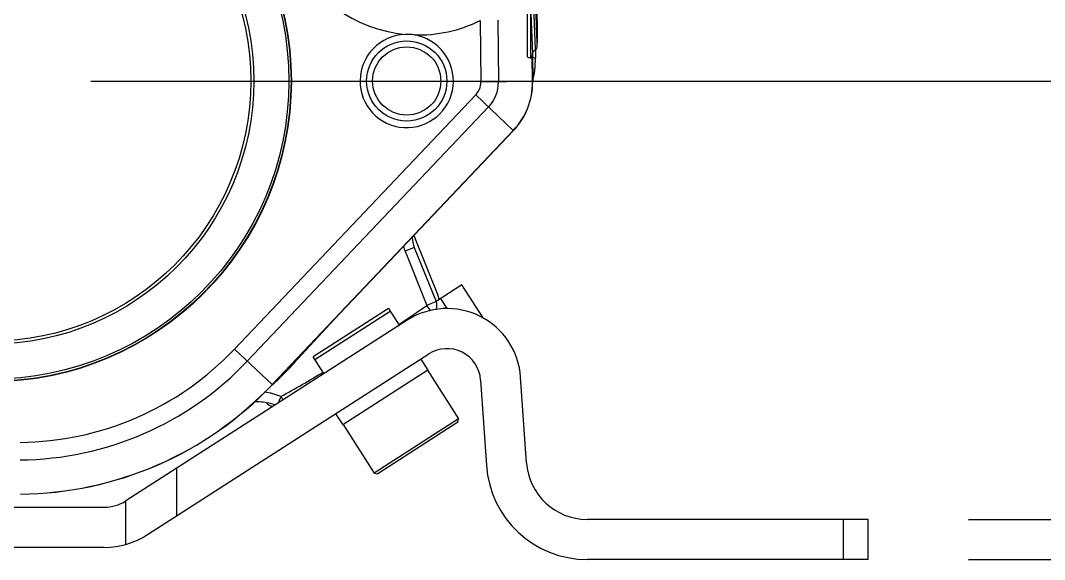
# Model space of a CAD drawing. Header units: millimetres. Extents: x -6 to 705, y -10 to 538.
# Drawn here: x 517.23 to 537.64, y 285.08 to 295.83 of the extents above; entities that cross this region are included whole.
import ezdxf

# ---------------------------------------------------------------- set-up
doc = ezdxf.new("R2010")
doc.units = ezdxf.units.MM
doc.linetypes.add('HIDDEN', pattern=[9.525, 6.35, -3.175])
for name, color, linetype in [('02___PRT_ALL_AXES', 7, 'Continuous'), ('3_ALL_AXES', 7, 'Continuous'), ('7_ALL_FEATURES', 7, 'Continuous'), ('DEFAULT_2', 8, 'HIDDEN')]:
    doc.layers.add(name, color=color, linetype=linetype)
doc.layers.add('\\M+5B1EA\\M+5D7A2\\M+5B2E3', color=7, linetype='Continuous', lineweight=25)

msp = doc.modelspace()

# ---------------------------------------------------------------- linework, layer by layer
at = {"color": 0, "linetype": 'Continuous', "lineweight": -3}
for p, q in [((527.33, 298.535), (527.33, 295.106)), ((527.51, 297.716), (527.531, 295.386)), ((527.497, 295.249), (527.45, 296.458)), ((527.531, 295.386), (527.488, 296.506)), ((527.388, 296.377), (527.434, 295.168)), ((527.396, 296.249), (527.396, 295.08)), ((526.396, 295.833), (526.406, 294.605)), ((526.746, 295.836), (526.756, 294.608)), ((527.496, 295.249), (527.496, 295.08)), ((527.33, 295.106), (527.396, 295.08)), ((527.437, 294.614), (527.433, 295.135)), ((527.434, 295.168), (527.435, 295.173)), ((527.435, 295.173), (527.441, 295.191)), ((527.436, 295.104), (527.496, 295.08)), ((527.441, 295.191), (527.447, 295.203)), ((527.437, 294.614), (526.406, 294.605)), ((526.306, 294.349), (521.496, 289.28)), ((527.054, 293.639), (526.306, 294.349)), ((526.56, 294.108), (521.75, 289.039)), ((527.054, 293.639), (522.244, 288.571)), ((525.069, 291.548), (525.551, 290.355)), ((525.08, 291.306), (524.895, 291.232)), ((524.895, 291.232), (525.331, 290.152)), ((525.08, 291.306), (525.517, 290.227)), ((526.029, 290.558), (525.516, 290.228)), ((526.452, 289.9), (526.029, 290.558)), ((525.517, 290.227), (525.331, 290.152)), ((525.402, 290.05), (525.331, 290.152)), ((525.735, 290.092), (525.609, 290.288)), ((522.681, 288.999), (523.641, 290.04)), ((524.563, 290.091), (523.063, 289.127)), ((523.096, 289.075), (524.596, 290.039)), ((524.563, 290.091), (524.779, 289.755)), ((524.936, 289.856), (519.331, 286.253)), ((519.764, 285.58), (525.368, 289.183)), ((522.244, 288.571), (521.496, 289.28)), ((523.279, 288.791), (523.063, 289.127)), ((522.681, 288.999), (522.664, 289.014)), ((527.317, 287.014), (527.2, 288.718)), ((522.236, 288.552), (522.249, 288.564)), ((526.402, 288.663), (526.519, 286.959)), ((522.37, 288.206), (522.407, 288.297)), ((522.407, 288.297), (522.423, 288.333)), ((522.46, 288.266), (522.423, 288.333)), ((520.345, 285.954), (520.345, 286.905)), ((519.33, 285.385), (519.33, 286.253)), ((509.433, 286.126), (518.899, 286.126)), ((534.129, 285.883), (528.528, 285.883)), ((533.629, 285.883), (533.629, 285.083)), ((534.129, 285.083), (534.129, 285.883)), ((518.899, 285.326), (509.433, 285.326)), ((534.129, 285.083), (528.528, 285.083))]:
    msp.add_line(p, q, dxfattribs=at)
for centre, radius in [((516.629, 294.626), 6), ((516.629, 294.626), 5.993), ((516.629, 294.626), 5.95), ((516.629, 294.626), 5.25), ((516.629, 294.626), 5.19), ((524.929, 294.626), 0.68)]:
    msp.add_circle(centre, radius, dxfattribs=at)
for centre, radius, start, end in [((525.158, 298.335), 2.791, 142.3518, 264.6482), ((525.158, 298.335), 2.791, 268.295, 296.3283), ((524.929, 294.626), 0.93, 91.9514, 80.9918), ((524.929, 294.624), 0.932, 81.0043, 91.9389), ((527.845, 295.138), 0.413, 175.8706, 180.4911), ((526.04, 294.601), 0.367, 316.5, 0.5), ((526.04, 294.601), 0.717, 316.5, 0.5), ((526.04, 294.601), 1.398, 316.5, 0.5), ((525.636, 291.531), 0.799, 194.5455, 201.9998), ((525.641, 291.532), 0.604, 182.5144, 201.9318), ((504.629, 320.026), 36.347, 303.6497, 304.7208), ((525.331, 290.152), 0.2, 336.2082, 21.9558), ((525.268, 290.242), 0.305, 3.9756, 8.7393), ((525.732, 288.617), 1.472, 3.9158, 122.7322), ((525.732, 288.617), 0.672, 3.9158, 122.7322), ((517.168, 293.387), 5.967, 270.5, 316.5), ((517.168, 293.387), 6.317, 270.5, 316.5), ((516.726, 294.489), 8.101, 314.3935, 317.3249), ((516.727, 294.488), 8.099, 312.9928, 314.3931), ((504.629, 320.026), 36.347, 299.311, 300.8406), ((517.168, 293.387), 6.998, 270.5, 316.5), ((521.959, 287.222), 1.204, 67.3539, 83.8016), ((521.96, 287.221), 1.005, 77.3961, 94.3059), ((521.96, 287.225), 1.001, 69.8974, 77.3379), ((528.528, 287.097), 2.013, 183.9158, 270), ((528.528, 287.097), 1.213, 183.9158, 270), ((518.899, 286.926), 0.8, 270, 302.7024), ((518.899, 286.926), 1.6, 270, 302.7322)]:
    msp.add_arc(centre, radius, start, end, dxfattribs=at)
for centre, major_axis, ratio, start_param, end_param in [((527.497, 294.709), (-0.034, -0.68), 0.00601, 2.644608, 3.039278), ((525.496, 295.08), (1.863, -0.728), 0.999824, 6.414181, 6.655535)]:
    msp.add_ellipse(centre, major_axis=major_axis, ratio=ratio, start_param=start_param, end_param=end_param, dxfattribs=at)
for points, knots in [([(527.447, 295.203), (527.452, 295.213), (527.467, 295.232), (527.486, 295.244), (527.497, 295.249)], [0, 0, 0, 0, 0.495972, 1, 1, 1, 1]), ([(527.497, 295.249), (527.502, 295.252), (527.52, 295.267), (527.528, 295.291), (527.528, 295.307)], [0, 0, 0, 0, 0.285862, 1, 1, 1, 1])]:
    msp.add_open_spline(points, degree=3, knots=knots, dxfattribs=at)
for points in [[(525.569, 290.289), (525.566, 290.312), (525.56, 290.334), (525.551, 290.355)], [(522.126, 288.215), (522.16, 288.177), (522.206, 288.147), (522.255, 288.131)]]:
    msp.add_open_spline(points, degree=3, dxfattribs=at)
at = {"layer": '02___PRT_ALL_AXES', "color": 0, "linetype": 'Continuous', "lineweight": -3}
for p, q in [((527.435, 295.173), (527.44, 294.614)), ((527.055, 293.638), (522.245, 288.569))]:
    msp.add_line(p, q, dxfattribs=at)
for centre, radius, start, end in [((526.04, 294.601), 1.4, 316.5, 0.5), ((517.168, 293.387), 7, 270.5, 316.5)]:
    msp.add_arc(centre, radius, start, end, dxfattribs=at)
at = {"layer": '3_ALL_AXES', "color": 0, "linetype": 'Continuous', "lineweight": -3}
for p, q in [((525.21, 289.081), (525.351, 288.862)), ((525.342, 288.857), (525.964, 287.89)), ((523.511, 287.989), (523.652, 287.77)), ((523.66, 287.775), (524.282, 286.808))]:
    msp.add_line(p, q, dxfattribs=at)
at = {"layer": '7_ALL_FEATURES', "color": 0, "linetype": 'Continuous', "lineweight": -3}
for p, q in [((525.351, 288.862), (523.652, 287.77)), ((525.342, 288.857), (525.964, 287.89)), ((525.964, 287.89), (524.282, 286.808)), ((525.949, 287.82), (525.964, 287.89)), ((523.66, 287.775), (524.282, 286.808)), ((525.949, 287.82), (524.351, 286.793)), ((524.282, 286.808), (524.351, 286.793))]:
    msp.add_line(p, q, dxfattribs=at)
at = {"layer": '\\M+5B1EA\\M+5D7A2\\M+5B2E3', "lineweight": -3}
for p, q in [((518.629, 294.626), (554.797, 294.626)), ((536.129, 285.883), (544.478, 285.883)), ((536.129, 285.083), (544.478, 285.083)), ((536.129, 285.083), (554.797, 285.083))]:
    msp.add_line(p, q, dxfattribs=at)
at = {"layer": 'DEFAULT_2', "color": 0, "linetype": 'HIDDEN', "lineweight": -3}
msp.add_circle((524.929, 294.626), 0.8, dxfattribs=at)

doc.saveas('drawing.dxf')
